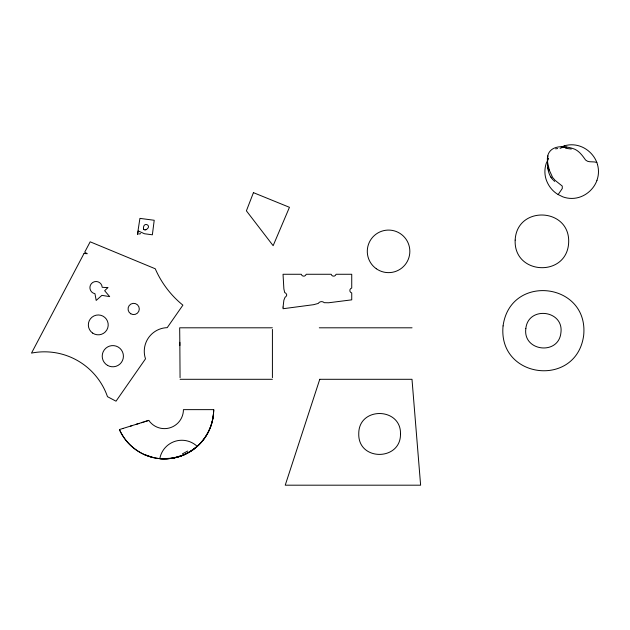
<?xml version="1.0" encoding="UTF-8"?>
<svg xmlns="http://www.w3.org/2000/svg" width="630" height="630" viewBox="0 0 630 630"><rect width="100%" height="100%" fill="white"/><g stroke="black" fill="none" stroke-linecap="round" stroke-linejoin="round"><path stroke-width="0.94" d="M148.782 420.375A18.987 18.987 0 0 0 183.432 409.634L213.649 409.642L213.649 410.437A49.211 49.211 0 0 1 119.432 429.55L123.102 428.408M119.424 429.558A49.219 49.219 0 0 0 213.483 413.697L213.649 409.642A49.329 49.329 0 0 1 199.033 444.693L196.261 447.174M213.475 413.784L213.649 409.642M547.942 155.846C547.194 164.115 546.895 173.415 552.967 179.834M597.476 164.406L596.838 162.508C593.2 161.012 588.53 162.981 585.569 160.004C582.215 155.271 578.584 150.137 572.694 148.459C558.007 143.75 543.036 147.893 548.51 166.485L547.817 168.336L549.399 170.407L552.667 177.534L555.109 180.353L562.259 186.078L562.283 188.528L558.141 194.552L562.889 196.867A22.436 19.435 0 0 0 578.812 197.426C587.128 194.993 594.043 188.488 596.988 180.33M548.541 158.461L546.289 163.249A22.428 19.42 90 0 0 546.045 179.211C548.092 185.535 552.36 191.197 558.141 194.552M196.032 447.371L192.701 449.93M184.614 454.529L184.173 454.726M146.144 229.659C152.799 225.808 143.168 220.831 143.435 228.532A2.221 2.173 -22.3 0 0 143.538 228.958L143.671 229.257M561.188 147.089L564.299 145.892M560.062 148.397L561.944 147.601L566.835 147.152M183.141 455.159L172.581 458.175L161.335 458.758M147.373 420.824L148.774 420.383L130.441 426.132M146.9 420.974L144.112 421.856M143.183 422.147L141.34 422.73M139.041 423.447L136.285 424.305M123.063 428.424L132.174 425.589M138.584 234.053L140.655 233.667M555.597 148.845L557.684 148.546M145.089 229.918L144.246 229.769A1.276 1.236 13.2 0 1 143.671 229.257M272.349 327.805L179.668 327.805L179.857 345.508M319.3 327.805L412.051 327.805M180.109 379.299L272.349 379.299M161.036 458.734L159.894 458.64L166.808 458.798L173.856 457.947A17.782 6.237 -18.2 0 0 185.48 454.135L191.646 450.647L197.19 446.371A22.373 22.373 0 0 0 159.815 458.632M571.276 149.042L565.59 148.263M152.98 457.498L144.105 454.458M550.423 176.565L551.636 177.723M553.589 180.345L554.62 181.416M596.838 162.508C593.988 155.012 587.806 148.971 580.261 146.278A22.428 19.475 -0.1 0 0 564.283 145.861M549.399 170.407L548.51 166.485M548.336 167.596L548.36 169.69M179.834 342.287L180.062 377.693M272.412 329.419L272.412 377.693M597.453 164.414A22.428 19.404 89.9 0 1 596.957 180.314M146.129 229.619A3.197 3.063 20.9 0 1 145.089 229.879M191.733 450.253A20.648 2.788 -26.5 0 1 190.992 450.741M187.638 451.064A19.191 3.363 -24.2 0 1 182.464 453.797M184.086 454.671A17.931 6.024 -18.4 0 1 183.07 455.096M283.059 307.07L283.035 308.731L313.512 304.7L318.252 303.447A3.874 3.874 0 0 1 323.411 302.093L324.198 302.676L328.624 302.77L351.737 299.841L351.737 292.934A2.512 2.512 0 0 1 351.737 288.052L351.737 274.27L336.058 274.27A2.512 2.512 0 0 1 331.175 274.27L306.172 274.27A2.512 2.512 0 0 1 301.29 274.27L283.035 274.27L283.878 288.942L284.697 292.603L285.429 292.958A3.607 3.607 0 0 1 286.13 293.556L286.76 295.013L286.13 296.384A3.583 3.583 0 0 1 285.099 297.171L283.878 300.195L283.059 307.07M400.491 434.149C400.798 461.097 357.785 461.38 358.761 433.55C358.722 406.303 401.444 407.216 400.491 434.149M515.167 240.093C513.544 275.168 566.992 277.673 568.662 242.605C570.284 207.538 516.836 205.026 515.167 240.093M503.079 325.915C497.692 379.039 576.497 388.363 583.663 335.451C589.042 282.327 510.245 273.003 503.079 325.915M525.837 328.608C522.679 351.406 558.652 355.659 560.905 332.758C564.063 309.96 528.09 305.707 525.837 328.608M137.537 233.848L137.505 234.266L138.332 230.989L144.475 233.754L152.373 234.801L154.208 220.272L139.923 218.374L137.537 233.848M319.764 379.299L285.232 485.187L420.62 485.187L411.996 379.299L319.764 379.299M253.441 192.646L246.401 210.837L273.144 245.684L289.454 207.309L253.441 192.646M84.026 253.473L31.5 353.099A66.662 66.662 0 0 1 107.486 396.68L116.022 401.184L145.506 358.84A23.656 23.656 0 0 1 167.226 327.647L182.889 305.148A96.209 96.209 0 0 1 155.256 268.774L90.177 241.81L84.688 252.22L87.302 253.709L84.026 253.473M107.84 287.627L104.659 290.721L109.683 296.62L101.895 295.352L96.185 300.431L94.957 293.698A6.143 6.143 0 0 1 89.94 287.028A6.143 6.143 0 0 1 96.193 281.508A6.143 6.143 0 0 1 102.194 287.304L107.84 287.627M107.478 365.353A10.6 10.6 0 0 0 123.417 356.241A10.6 10.6 0 0 0 107.557 346.988A10.6 10.6 0 0 0 107.478 365.353M130.796 313.795A5.631 5.631 0 0 0 139.301 309.031A5.631 5.631 0 0 0 130.922 304.046A5.631 5.631 0 0 0 130.796 313.795M92.649 333.089A9.938 9.938 0 0 0 108.179 325.678A9.938 9.938 0 0 0 93.996 315.929A9.938 9.938 0 0 0 92.649 333.089M376.291 268.734A21.27 21.27 0 0 0 409.752 253.299A21.27 21.27 0 0 0 379.662 232.037A21.27 21.27 0 0 0 376.291 268.734"/></g></svg>
